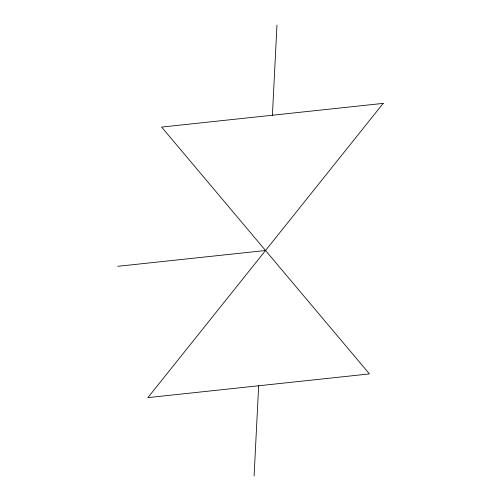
<?xml version="1.0" encoding="UTF-8"?>
<svg xmlns="http://www.w3.org/2000/svg" width="501" height="501" viewBox="0 0 501 501"><rect width="100%" height="100%" fill="white"/><g stroke="black" fill="none" stroke-linecap="round" stroke-linejoin="round"><path stroke-width="0.75" d="M254.088 475.95L258.666 385.77M272.4 115.23L276.972 25.05M117.816 266.294L265.53 250.5M383.184 103.381L147.883 397.619L369.45 373.921L161.61 127.079L383.184 103.381"/></g></svg>
